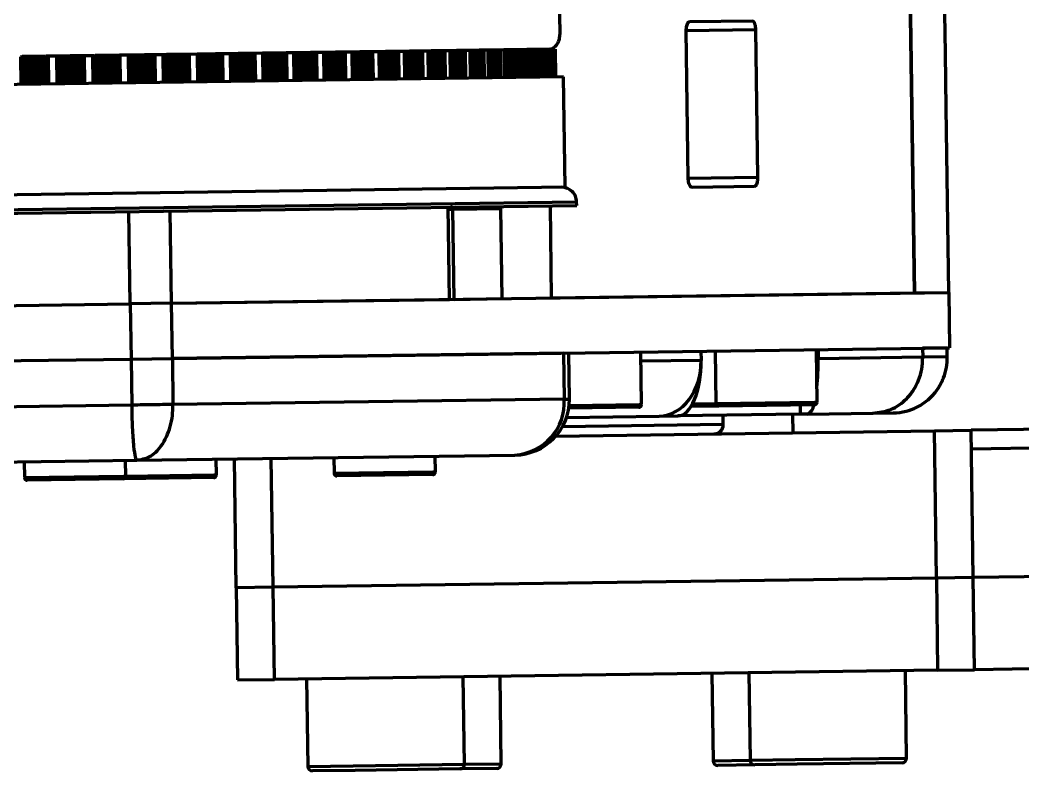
# Model space of a CAD drawing. Header units: millimetres. Extents: x -419 to 9215, y 1224 to 3301.
# Drawn here: x -118.3 to -63.8, y 2608.5 to 2649.3 of the extents above; entities that cross this region are included whole.
import ezdxf

# ---------------------------------------------------------------- set-up
doc = ezdxf.new("R2010")
doc.units = ezdxf.units.MM
doc.layers.add('Net 0.7', color=7, linetype='Continuous', lineweight=70)

msp = doc.modelspace()

# ---------------------------------------------------------------- linework, layer by layer
at = {"layer": 'Net 0.7', "color": 7, "linetype": 'Continuous', "lineweight": 70}
for p, q in [((-69.707, 2634.461), (-70.674, 2704.254)), ((-68.043, 2647.485), (-68.65, 2691.281)), ((-89.062, 2655.695), (-88.963, 2648.495)), ((-69.72, 2634.461), (-69.954, 2651.359)), ((-81.911, 2649.193), (-78.526, 2649.24)), ((-81.998, 2640.691), (-82.109, 2648.69)), ((-78.347, 2648.743), (-78.236, 2640.743)), ((-116.86, 2647.309), (-116.89, 2647.308)), ((-116.86, 2647.309), (-116.84, 2645.809)), ((-116.816, 2647.309), (-116.86, 2647.309)), ((-116.742, 2647.31), (-116.816, 2647.309)), ((-116.816, 2647.309), (-116.796, 2645.809)), ((-116.277, 2647.317), (-116.742, 2647.31)), ((-116.742, 2647.31), (-116.721, 2645.81)), ((-116.209, 2647.318), (-116.277, 2647.317)), ((-116.277, 2647.317), (-116.256, 2645.817)), ((-116.209, 2647.318), (-116.189, 2645.818)), ((-116.184, 2647.318), (-116.209, 2647.318)), ((-116.184, 2647.318), (-116.164, 2645.818)), ((-116.183, 2647.318), (-116.184, 2647.318)), ((-116.183, 2647.318), (-116.162, 2645.818)), ((-116.169, 2647.318), (-116.183, 2647.318)), ((-116.142, 2647.319), (-116.169, 2647.318)), ((-116.169, 2647.318), (-116.148, 2645.818)), ((-116.142, 2647.319), (-116.121, 2645.819)), ((-116.103, 2647.319), (-116.142, 2647.319)), ((-116.02, 2647.32), (-116.103, 2647.319)), ((-116.103, 2647.319), (-116.082, 2645.819)), ((-115.914, 2647.322), (-116.02, 2647.32)), ((-116.02, 2647.32), (-115.999, 2645.82)), ((-115.792, 2647.323), (-115.914, 2647.322)), ((-115.914, 2647.322), (-115.893, 2645.822)), ((-115.658, 2647.325), (-115.792, 2647.323)), ((-115.792, 2647.323), (-115.771, 2645.824)), ((-115.518, 2647.327), (-115.658, 2647.325)), ((-115.658, 2647.325), (-115.637, 2645.825)), ((-115.381, 2647.329), (-115.518, 2647.327)), ((-115.518, 2647.327), (-115.498, 2645.827)), ((-115.25, 2647.331), (-115.381, 2647.329)), ((-115.381, 2647.329), (-115.36, 2645.829)), ((-115.132, 2647.333), (-115.25, 2647.331)), ((-115.25, 2647.331), (-115.229, 2645.831)), ((-115.058, 2647.334), (-115.132, 2647.333)), ((-115.132, 2647.333), (-115.111, 2645.833)), ((-115.058, 2647.334), (-115.037, 2645.834)), ((-114.996, 2647.334), (-115.058, 2647.334)), ((-114.946, 2647.335), (-114.996, 2647.334)), ((-114.996, 2647.334), (-114.976, 2645.835)), ((-114.91, 2647.336), (-114.946, 2647.335)), ((-114.946, 2647.335), (-114.925, 2645.835)), ((-114.91, 2647.336), (-114.889, 2645.836)), ((-114.862, 2647.336), (-114.91, 2647.336)), ((-114.786, 2647.337), (-114.862, 2647.336)), ((-114.862, 2647.336), (-114.841, 2645.836)), ((-114.326, 2647.344), (-114.786, 2647.337)), ((-114.786, 2647.337), (-114.765, 2645.837)), ((-114.262, 2647.345), (-114.326, 2647.344)), ((-114.326, 2647.344), (-114.305, 2645.844)), ((-114.262, 2647.345), (-114.241, 2645.845)), ((-114.241, 2647.345), (-114.262, 2647.345)), ((-114.241, 2647.345), (-114.22, 2645.845)), ((-114.239, 2647.345), (-114.241, 2647.345)), ((-114.239, 2647.345), (-114.218, 2645.845)), ((-114.22, 2647.345), (-114.239, 2647.345)), ((-114.187, 2647.346), (-114.22, 2647.345)), ((-114.22, 2647.345), (-114.199, 2645.845)), ((-114.112, 2647.347), (-114.187, 2647.346)), ((-114.187, 2647.346), (-114.166, 2645.846)), ((-114.013, 2647.348), (-114.112, 2647.347)), ((-114.112, 2647.347), (-114.091, 2645.847)), ((-113.895, 2647.35), (-114.013, 2647.348)), ((-114.013, 2647.348), (-113.992, 2645.848)), ((-113.764, 2647.352), (-113.895, 2647.35)), ((-113.895, 2647.35), (-113.874, 2645.85)), ((-113.625, 2647.353), (-113.764, 2647.352)), ((-113.764, 2647.352), (-113.743, 2645.852)), ((-113.486, 2647.355), (-113.625, 2647.353)), ((-113.625, 2647.353), (-113.604, 2645.854)), ((-113.352, 2647.357), (-113.486, 2647.355)), ((-113.486, 2647.355), (-113.465, 2645.855)), ((-113.229, 2647.359), (-113.352, 2647.357)), ((-113.352, 2647.357), (-113.331, 2645.857)), ((-113.149, 2647.36), (-113.229, 2647.359)), ((-113.229, 2647.359), (-113.208, 2645.859)), ((-113.082, 2647.361), (-113.149, 2647.36)), ((-113.149, 2647.36), (-113.128, 2645.86)), ((-113.025, 2647.362), (-113.082, 2647.361)), ((-113.082, 2647.361), (-113.061, 2645.861)), ((-113.025, 2647.362), (-113.004, 2645.862)), ((-112.983, 2647.362), (-113.025, 2647.362)), ((-112.931, 2647.363), (-112.983, 2647.362)), ((-112.983, 2647.362), (-112.962, 2645.862)), ((-112.854, 2647.364), (-112.931, 2647.363)), ((-112.931, 2647.363), (-112.91, 2645.863)), ((-112.401, 2647.37), (-112.854, 2647.364)), ((-112.854, 2647.364), (-112.833, 2645.864)), ((-112.339, 2647.371), (-112.401, 2647.37)), ((-112.401, 2647.37), (-112.38, 2645.871)), ((-112.339, 2647.371), (-112.318, 2645.871)), ((-112.324, 2647.371), (-112.339, 2647.371)), ((-112.324, 2647.371), (-112.303, 2645.872)), ((-112.323, 2647.371), (-112.324, 2647.371)), ((-112.298, 2647.372), (-112.323, 2647.371)), ((-112.323, 2647.371), (-112.302, 2645.872)), ((-112.231, 2647.373), (-112.298, 2647.372)), ((-112.298, 2647.372), (-112.277, 2645.872)), ((-112.138, 2647.374), (-112.231, 2647.373)), ((-112.231, 2647.373), (-112.21, 2645.873)), ((-112.025, 2647.376), (-112.138, 2647.374)), ((-112.138, 2647.374), (-112.117, 2645.874)), ((-111.897, 2647.377), (-112.025, 2647.376)), ((-112.025, 2647.376), (-112.004, 2645.876)), ((-111.76, 2647.379), (-111.897, 2647.377)), ((-111.897, 2647.377), (-111.876, 2645.878)), ((-111.62, 2647.381), (-111.76, 2647.379)), ((-111.76, 2647.379), (-111.739, 2645.879)), ((-111.483, 2647.383), (-111.62, 2647.381)), ((-111.62, 2647.381), (-111.599, 2645.881)), ((-111.355, 2647.385), (-111.483, 2647.383)), ((-111.483, 2647.383), (-111.463, 2645.883)), ((-111.27, 2647.386), (-111.355, 2647.385)), ((-111.355, 2647.385), (-111.334, 2645.885)), ((-111.197, 2647.387), (-111.27, 2647.386)), ((-111.27, 2647.386), (-111.249, 2645.886)), ((-111.134, 2647.388), (-111.197, 2647.387)), ((-111.197, 2647.387), (-111.176, 2645.887)), ((-111.086, 2647.389), (-111.134, 2647.388)), ((-111.134, 2647.388), (-111.113, 2645.888)), ((-111.086, 2647.389), (-111.065, 2645.889)), ((-111.031, 2647.389), (-111.086, 2647.389)), ((-110.953, 2647.39), (-111.031, 2647.389)), ((-111.031, 2647.389), (-111.01, 2645.89)), ((-110.509, 2647.397), (-110.953, 2647.39)), ((-110.953, 2647.39), (-110.933, 2645.891)), ((-110.509, 2647.397), (-110.488, 2645.897)), ((-110.45, 2647.397), (-110.509, 2647.397)), ((-110.439, 2647.398), (-110.45, 2647.397)), ((-110.45, 2647.397), (-110.429, 2645.898)), ((-110.439, 2647.398), (-110.419, 2645.898)), ((-110.383, 2647.398), (-110.439, 2647.398)), ((-110.297, 2647.4), (-110.383, 2647.398)), ((-110.383, 2647.398), (-110.362, 2645.899)), ((-110.19, 2647.401), (-110.297, 2647.4)), ((-110.297, 2647.4), (-110.277, 2645.9)), ((-110.065, 2647.403), (-110.19, 2647.401)), ((-110.19, 2647.401), (-110.169, 2645.901)), ((-109.93, 2647.405), (-110.065, 2647.403)), ((-110.065, 2647.403), (-110.045, 2645.903)), ((-109.79, 2647.407), (-109.93, 2647.405)), ((-109.93, 2647.405), (-109.909, 2645.905)), ((-109.651, 2647.409), (-109.79, 2647.407)), ((-109.79, 2647.407), (-109.769, 2645.907)), ((-109.519, 2647.41), (-109.651, 2647.409)), ((-109.651, 2647.409), (-109.63, 2645.909)), ((-109.429, 2647.412), (-109.519, 2647.41)), ((-109.519, 2647.41), (-109.498, 2645.91)), ((-109.35, 2647.413), (-109.429, 2647.412)), ((-109.429, 2647.412), (-109.408, 2645.912)), ((-109.281, 2647.414), (-109.35, 2647.413)), ((-109.35, 2647.413), (-109.329, 2645.913)), ((-109.281, 2647.414), (-109.26, 2645.914)), ((-109.228, 2647.414), (-109.281, 2647.414)), ((-109.169, 2647.415), (-109.228, 2647.414)), ((-109.228, 2647.414), (-109.207, 2645.915)), ((-109.091, 2647.416), (-109.169, 2647.415)), ((-109.169, 2647.415), (-109.148, 2645.915)), ((-108.657, 2647.422), (-109.091, 2647.416)), ((-109.091, 2647.416), (-109.071, 2645.916)), ((-108.601, 2647.423), (-108.657, 2647.422)), ((-108.657, 2647.422), (-108.636, 2645.922)), ((-108.601, 2647.423), (-108.581, 2645.923)), ((-108.596, 2647.423), (-108.601, 2647.423)), ((-108.596, 2647.423), (-108.575, 2645.923)), ((-108.576, 2647.423), (-108.596, 2647.423)), ((-108.498, 2647.425), (-108.576, 2647.423)), ((-108.576, 2647.423), (-108.555, 2645.924)), ((-108.396, 2647.426), (-108.498, 2647.425)), ((-108.498, 2647.425), (-108.477, 2645.925)), ((-108.276, 2647.428), (-108.396, 2647.426)), ((-108.396, 2647.426), (-108.375, 2645.926)), ((-108.143, 2647.429), (-108.276, 2647.428)), ((-108.276, 2647.428), (-108.255, 2645.928)), ((-108.003, 2647.431), (-108.143, 2647.429)), ((-108.143, 2647.429), (-108.122, 2645.93)), ((-107.863, 2647.433), (-108.003, 2647.431)), ((-108.003, 2647.431), (-107.983, 2645.932)), ((-107.727, 2647.435), (-107.863, 2647.433)), ((-107.863, 2647.433), (-107.842, 2645.933)), ((-107.632, 2647.437), (-107.727, 2647.435)), ((-107.727, 2647.435), (-107.706, 2645.935)), ((-107.548, 2647.438), (-107.632, 2647.437)), ((-107.632, 2647.437), (-107.611, 2645.937)), ((-107.474, 2647.439), (-107.548, 2647.438)), ((-107.548, 2647.438), (-107.528, 2645.938)), ((-107.415, 2647.44), (-107.474, 2647.439)), ((-107.474, 2647.439), (-107.453, 2645.939)), ((-107.415, 2647.44), (-107.394, 2645.94)), ((-107.353, 2647.44), (-107.415, 2647.44)), ((-107.275, 2647.441), (-107.353, 2647.44)), ((-107.353, 2647.44), (-107.332, 2645.941)), ((-106.852, 2647.447), (-107.275, 2647.441)), ((-107.275, 2647.441), (-107.254, 2645.942)), ((-106.801, 2647.448), (-106.852, 2647.447)), ((-106.852, 2647.447), (-106.832, 2645.947)), ((-106.801, 2647.448), (-106.78, 2645.948)), ((-106.8, 2647.448), (-106.801, 2647.448)), ((-106.747, 2647.449), (-106.8, 2647.448)), ((-106.8, 2647.448), (-106.779, 2645.948)), ((-106.651, 2647.45), (-106.747, 2647.449)), ((-106.747, 2647.449), (-106.726, 2645.949)), ((-106.536, 2647.452), (-106.651, 2647.45)), ((-106.651, 2647.45), (-106.63, 2645.95)), ((-106.405, 2647.454), (-106.536, 2647.452)), ((-106.536, 2647.452), (-106.515, 2645.952)), ((-106.267, 2647.455), (-106.405, 2647.454)), ((-106.405, 2647.454), (-106.385, 2645.954)), ((-106.125, 2647.457), (-106.267, 2647.455)), ((-106.267, 2647.455), (-106.246, 2645.956)), ((-105.986, 2647.459), (-106.125, 2647.457)), ((-106.125, 2647.457), (-106.105, 2645.958)), ((-105.887, 2647.461), (-105.986, 2647.459)), ((-105.986, 2647.459), (-105.965, 2645.959)), ((-105.798, 2647.462), (-105.887, 2647.461)), ((-105.887, 2647.461), (-105.866, 2645.961)), ((-105.718, 2647.463), (-105.798, 2647.462)), ((-105.798, 2647.462), (-105.778, 2645.962)), ((-105.654, 2647.464), (-105.718, 2647.463)), ((-105.718, 2647.463), (-105.698, 2645.963)), ((-105.589, 2647.465), (-105.654, 2647.464)), ((-105.654, 2647.464), (-105.633, 2645.964)), ((-105.512, 2647.466), (-105.589, 2647.465)), ((-105.589, 2647.465), (-105.568, 2645.965)), ((-105.103, 2647.472), (-105.512, 2647.466)), ((-105.512, 2647.466), (-105.491, 2645.966)), ((-105.103, 2647.472), (-105.082, 2645.972)), ((-105.055, 2647.472), (-105.103, 2647.472)), ((-105.055, 2647.472), (-105.034, 2645.972)), ((-105.051, 2647.472), (-105.055, 2647.472)), ((-104.962, 2647.474), (-105.051, 2647.472)), ((-105.051, 2647.472), (-105.03, 2645.972)), ((-104.851, 2647.475), (-104.962, 2647.474)), ((-104.962, 2647.474), (-104.941, 2645.974)), ((-104.725, 2647.477), (-104.851, 2647.475)), ((-104.851, 2647.475), (-104.83, 2645.975)), ((-104.588, 2647.479), (-104.725, 2647.477)), ((-104.725, 2647.477), (-104.704, 2645.977)), ((-104.445, 2647.481), (-104.588, 2647.479)), ((-104.588, 2647.479), (-104.567, 2645.979)), ((-104.303, 2647.483), (-104.445, 2647.481)), ((-104.445, 2647.481), (-104.425, 2645.981)), ((-104.2, 2647.484), (-104.303, 2647.483)), ((-104.303, 2647.483), (-104.283, 2645.983)), ((-104.108, 2647.485), (-104.2, 2647.484)), ((-104.2, 2647.484), (-104.18, 2645.984)), ((-104.023, 2647.487), (-104.108, 2647.485)), ((-104.108, 2647.485), (-104.087, 2645.986)), ((-103.953, 2647.488), (-104.023, 2647.487)), ((-104.023, 2647.487), (-104.002, 2645.987)), ((-103.953, 2647.488), (-103.932, 2645.988)), ((-103.885, 2647.488), (-103.953, 2647.488)), ((-103.809, 2647.49), (-103.885, 2647.488)), ((-103.885, 2647.488), (-103.865, 2645.989)), ((-103.415, 2647.495), (-103.809, 2647.49)), ((-103.809, 2647.49), (-103.789, 2645.99)), ((-103.371, 2647.496), (-103.415, 2647.495)), ((-103.415, 2647.495), (-103.395, 2645.995)), ((-103.371, 2647.496), (-103.351, 2645.996)), ((-103.335, 2647.496), (-103.371, 2647.496)), ((-103.23, 2647.498), (-103.335, 2647.496)), ((-103.335, 2647.496), (-103.314, 2645.996)), ((-103.107, 2647.499), (-103.23, 2647.498)), ((-103.23, 2647.498), (-103.209, 2645.998)), ((-102.972, 2647.501), (-103.107, 2647.499)), ((-103.107, 2647.499), (-103.086, 2645.999)), ((-102.83, 2647.503), (-102.972, 2647.501)), ((-102.972, 2647.501), (-102.951, 2646.001)), ((-102.686, 2647.505), (-102.83, 2647.503)), ((-102.83, 2647.503), (-102.809, 2646.003)), ((-102.579, 2647.507), (-102.686, 2647.505)), ((-102.686, 2647.505), (-102.665, 2646.005)), ((-102.482, 2647.508), (-102.579, 2647.507)), ((-102.579, 2647.507), (-102.558, 2646.007)), ((-102.393, 2647.509), (-102.482, 2647.508)), ((-102.482, 2647.508), (-102.462, 2646.008)), ((-102.319, 2647.51), (-102.393, 2647.509)), ((-102.393, 2647.509), (-102.372, 2646.009)), ((-102.248, 2647.511), (-102.319, 2647.51)), ((-102.319, 2647.51), (-102.298, 2646.01)), ((-102.173, 2647.512), (-102.248, 2647.511)), ((-102.248, 2647.511), (-102.228, 2646.011)), ((-101.796, 2647.517), (-102.173, 2647.512)), ((-102.173, 2647.512), (-102.152, 2646.012)), ((-101.756, 2647.518), (-101.796, 2647.517)), ((-101.796, 2647.517), (-101.775, 2646.018)), ((-101.677, 2647.519), (-101.756, 2647.518)), ((-101.756, 2647.518), (-101.735, 2646.018)), ((-101.559, 2647.521), (-101.677, 2647.519)), ((-101.677, 2647.519), (-101.657, 2646.019)), ((-101.426, 2647.523), (-101.559, 2647.521)), ((-101.559, 2647.521), (-101.538, 2646.021)), ((-101.285, 2647.525), (-101.426, 2647.523)), ((-101.426, 2647.523), (-101.406, 2646.023)), ((-101.139, 2647.527), (-101.285, 2647.525)), ((-101.285, 2647.525), (-101.264, 2646.025)), ((-101.03, 2647.528), (-101.139, 2647.527)), ((-101.139, 2647.527), (-101.118, 2646.027)), ((-100.929, 2647.529), (-101.03, 2647.528)), ((-101.03, 2647.528), (-101.009, 2646.028)), ((-100.835, 2647.531), (-100.929, 2647.529)), ((-100.929, 2647.529), (-100.908, 2646.03)), ((-100.757, 2647.532), (-100.835, 2647.531)), ((-100.835, 2647.531), (-100.814, 2646.031)), ((-100.684, 2647.533), (-100.757, 2647.532)), ((-100.757, 2647.532), (-100.736, 2646.032)), ((-100.61, 2647.534), (-100.684, 2647.533)), ((-100.684, 2647.533), (-100.663, 2646.033)), ((-100.252, 2647.539), (-100.61, 2647.534)), ((-100.61, 2647.534), (-100.59, 2646.034)), ((-100.252, 2647.539), (-100.231, 2646.039)), ((-100.216, 2647.539), (-100.252, 2647.539)), ((-100.2, 2647.54), (-100.216, 2647.539)), ((-100.216, 2647.539), (-100.195, 2646.039)), ((-100.087, 2647.541), (-100.2, 2647.54)), ((-100.2, 2647.54), (-100.179, 2646.04)), ((-99.957, 2647.543), (-100.087, 2647.541)), ((-100.087, 2647.541), (-100.066, 2646.041)), ((-99.817, 2647.545), (-99.957, 2647.543)), ((-99.957, 2647.543), (-99.936, 2646.043)), ((-99.67, 2647.547), (-99.817, 2647.545)), ((-99.817, 2647.545), (-99.796, 2646.045)), ((-99.558, 2647.548), (-99.67, 2647.547)), ((-99.67, 2647.547), (-99.649, 2646.047)), ((-99.454, 2647.55), (-99.558, 2647.548)), ((-99.558, 2647.548), (-99.537, 2646.049)), ((-99.356, 2647.551), (-99.454, 2647.55)), ((-99.454, 2647.55), (-99.433, 2646.05)), ((-99.273, 2647.552), (-99.356, 2647.551)), ((-99.356, 2647.551), (-99.335, 2646.051)), ((-99.199, 2647.553), (-99.273, 2647.552)), ((-99.273, 2647.552), (-99.253, 2646.053)), ((-99.127, 2647.554), (-99.199, 2647.553)), ((-99.199, 2647.553), (-99.178, 2646.054)), ((-98.788, 2647.559), (-99.127, 2647.554)), ((-99.127, 2647.554), (-99.106, 2646.055)), ((-98.757, 2647.56), (-98.788, 2647.559)), ((-98.788, 2647.559), (-98.767, 2646.059)), ((-98.757, 2647.56), (-98.736, 2646.06)), ((-98.696, 2647.56), (-98.757, 2647.56)), ((-98.57, 2647.562), (-98.696, 2647.56)), ((-98.696, 2647.56), (-98.675, 2646.061)), ((-98.431, 2647.564), (-98.57, 2647.562)), ((-98.57, 2647.562), (-98.549, 2646.062)), ((-98.284, 2647.566), (-98.431, 2647.564)), ((-98.431, 2647.564), (-98.411, 2646.064)), ((-98.17, 2647.568), (-98.284, 2647.566)), ((-98.284, 2647.566), (-98.264, 2646.066)), ((-98.063, 2647.569), (-98.17, 2647.568)), ((-98.17, 2647.568), (-98.149, 2646.068)), ((-97.962, 2647.571), (-98.063, 2647.569)), ((-98.063, 2647.569), (-98.042, 2646.069)), ((-97.875, 2647.572), (-97.962, 2647.571)), ((-97.962, 2647.571), (-97.941, 2646.071)), ((-97.799, 2647.573), (-97.875, 2647.572)), ((-97.875, 2647.572), (-97.854, 2646.072)), ((-97.729, 2647.574), (-97.799, 2647.573)), ((-97.799, 2647.573), (-97.779, 2646.073)), ((-97.411, 2647.578), (-97.729, 2647.574)), ((-97.729, 2647.574), (-97.708, 2646.074)), ((-97.384, 2647.579), (-97.411, 2647.578)), ((-97.411, 2647.578), (-97.39, 2646.078)), ((-97.27, 2647.58), (-97.384, 2647.579)), ((-97.384, 2647.579), (-97.363, 2646.079)), ((-97.134, 2647.582), (-97.27, 2647.58)), ((-97.27, 2647.58), (-97.25, 2646.08)), ((-96.987, 2647.584), (-97.134, 2647.582)), ((-97.134, 2647.582), (-97.113, 2646.082)), ((-96.871, 2647.586), (-96.987, 2647.584)), ((-96.987, 2647.584), (-96.966, 2646.084)), ((-96.762, 2647.587), (-96.871, 2647.586)), ((-96.871, 2647.586), (-96.85, 2646.086)), ((-96.657, 2647.589), (-96.762, 2647.587)), ((-96.762, 2647.587), (-96.741, 2646.087)), ((-96.567, 2647.59), (-96.657, 2647.589)), ((-96.657, 2647.589), (-96.636, 2646.089)), ((-96.49, 2647.591), (-96.567, 2647.59)), ((-96.567, 2647.59), (-96.546, 2646.09)), ((-96.422, 2647.592), (-96.49, 2647.591)), ((-96.49, 2647.591), (-96.469, 2646.091)), ((-96.126, 2647.596), (-96.422, 2647.592)), ((-96.422, 2647.592), (-96.401, 2646.092)), ((-96.126, 2647.596), (-96.105, 2646.096)), ((-96.104, 2647.596), (-96.126, 2647.596)), ((-96.063, 2647.597), (-96.104, 2647.596)), ((-96.104, 2647.596), (-96.083, 2646.096)), ((-95.93, 2647.599), (-96.063, 2647.597)), ((-96.063, 2647.597), (-96.042, 2646.097)), ((-95.784, 2647.601), (-95.93, 2647.599)), ((-95.93, 2647.599), (-95.909, 2646.099)), ((-95.666, 2647.602), (-95.784, 2647.601)), ((-95.784, 2647.601), (-95.763, 2646.101)), ((-95.555, 2647.604), (-95.666, 2647.602)), ((-95.666, 2647.602), (-95.645, 2646.103)), ((-95.448, 2647.605), (-95.555, 2647.604)), ((-95.555, 2647.604), (-95.534, 2646.104)), ((-95.354, 2647.607), (-95.448, 2647.605)), ((-95.448, 2647.605), (-95.427, 2646.106)), ((-95.276, 2647.608), (-95.354, 2647.607)), ((-95.354, 2647.607), (-95.333, 2646.107)), ((-95.211, 2647.609), (-95.276, 2647.608)), ((-95.276, 2647.608), (-95.255, 2646.108)), ((-94.938, 2647.612), (-95.211, 2647.609)), ((-95.211, 2647.609), (-95.19, 2646.109)), ((-94.921, 2647.613), (-94.938, 2647.612)), ((-94.938, 2647.612), (-94.917, 2646.113)), ((-94.823, 2647.614), (-94.921, 2647.613)), ((-94.921, 2647.613), (-94.9, 2646.113)), ((-94.679, 2647.616), (-94.823, 2647.614)), ((-94.823, 2647.614), (-94.803, 2646.114)), ((-94.56, 2647.618), (-94.679, 2647.616)), ((-94.679, 2647.616), (-94.658, 2646.116)), ((-94.447, 2647.619), (-94.56, 2647.618)), ((-94.56, 2647.618), (-94.539, 2646.118)), ((-94.338, 2647.621), (-94.447, 2647.619)), ((-94.447, 2647.619), (-94.427, 2646.119)), ((-94.242, 2647.622), (-94.338, 2647.621)), ((-94.338, 2647.621), (-94.317, 2646.121)), ((-94.163, 2647.623), (-94.242, 2647.622)), ((-94.242, 2647.622), (-94.221, 2646.122)), ((-94.1, 2647.624), (-94.163, 2647.623)), ((-94.163, 2647.623), (-94.142, 2646.123)), ((-93.852, 2647.628), (-94.1, 2647.624)), ((-94.1, 2647.624), (-94.079, 2646.124)), ((-93.852, 2647.628), (-93.832, 2646.128)), ((-93.84, 2647.628), (-93.852, 2647.628)), ((-93.84, 2647.628), (-93.819, 2646.128)), ((-93.819, 2647.628), (-93.84, 2647.628)), ((-93.676, 2647.63), (-93.819, 2647.628)), ((-93.819, 2647.628), (-93.799, 2646.128)), ((-93.558, 2647.632), (-93.676, 2647.63)), ((-93.676, 2647.63), (-93.656, 2646.13)), ((-93.444, 2647.633), (-93.558, 2647.632)), ((-93.558, 2647.632), (-93.537, 2646.132)), ((-93.332, 2647.635), (-93.444, 2647.633)), ((-93.444, 2647.633), (-93.423, 2646.133)), ((-93.234, 2647.636), (-93.332, 2647.635)), ((-93.332, 2647.635), (-93.311, 2646.135)), ((-93.155, 2647.637), (-93.234, 2647.636)), ((-93.234, 2647.636), (-93.213, 2646.136)), ((-93.095, 2647.638), (-93.155, 2647.637)), ((-93.155, 2647.637), (-93.134, 2646.137)), ((-92.873, 2647.641), (-93.095, 2647.638)), ((-93.095, 2647.638), (-93.074, 2646.138)), ((-92.873, 2647.641), (-92.852, 2646.141)), ((-92.864, 2647.641), (-92.873, 2647.641)), ((-92.781, 2647.642), (-92.864, 2647.641)), ((-92.864, 2647.641), (-92.844, 2646.141)), ((-92.662, 2647.644), (-92.781, 2647.642)), ((-92.781, 2647.642), (-92.76, 2646.143)), ((-92.548, 2647.646), (-92.662, 2647.644)), ((-92.662, 2647.644), (-92.641, 2646.144)), ((-92.435, 2647.647), (-92.548, 2647.646)), ((-92.548, 2647.646), (-92.527, 2646.146)), ((-92.334, 2647.649), (-92.435, 2647.647)), ((-92.435, 2647.647), (-92.414, 2646.147)), ((-92.255, 2647.65), (-92.334, 2647.649)), ((-92.334, 2647.649), (-92.313, 2646.149)), ((-92.255, 2647.65), (-92.234, 2646.15)), ((-92.199, 2647.65), (-92.255, 2647.65)), ((-92.003, 2647.653), (-92.199, 2647.65)), ((-92.199, 2647.65), (-92.178, 2646.151)), ((-92.003, 2647.653), (-91.982, 2646.153)), ((-92, 2647.653), (-92.003, 2647.653)), ((-92, 2647.653), (-91.979, 2646.153)), ((-91.996, 2647.653), (-92, 2647.653)), ((-91.878, 2647.655), (-91.996, 2647.653)), ((-91.996, 2647.653), (-91.975, 2646.153)), ((-91.763, 2647.657), (-91.878, 2647.655)), ((-91.878, 2647.655), (-91.857, 2646.155)), ((-91.649, 2647.658), (-91.763, 2647.657)), ((-91.763, 2647.657), (-91.742, 2646.157)), ((-91.547, 2647.66), (-91.649, 2647.658)), ((-91.649, 2647.658), (-91.628, 2646.158)), ((-91.468, 2647.661), (-91.547, 2647.66)), ((-91.547, 2647.66), (-91.526, 2646.16)), ((-91.468, 2647.661), (-91.447, 2646.161)), ((-91.415, 2647.661), (-91.468, 2647.661)), ((-91.246, 2647.664), (-91.415, 2647.661)), ((-91.415, 2647.661), (-91.394, 2646.161)), ((-91.246, 2647.664), (-91.225, 2646.164)), ((-91.207, 2647.664), (-91.246, 2647.664)), ((-91.093, 2647.666), (-91.207, 2647.664)), ((-91.207, 2647.664), (-91.187, 2646.164)), ((-90.978, 2647.667), (-91.093, 2647.666)), ((-91.093, 2647.666), (-91.072, 2646.166)), ((-90.875, 2647.669), (-90.978, 2647.667)), ((-90.978, 2647.667), (-90.958, 2646.168)), ((-90.797, 2647.67), (-90.875, 2647.669)), ((-90.875, 2647.669), (-90.854, 2646.169)), ((-90.747, 2647.671), (-90.797, 2647.67)), ((-90.797, 2647.67), (-90.776, 2646.17)), ((-90.606, 2647.673), (-90.747, 2647.671)), ((-90.747, 2647.671), (-90.726, 2646.171)), ((-90.606, 2647.673), (-90.585, 2646.173)), ((-90.54, 2647.673), (-90.606, 2647.673)), ((-90.425, 2647.675), (-90.54, 2647.673)), ((-90.54, 2647.673), (-90.519, 2646.174)), ((-90.321, 2647.677), (-90.425, 2647.675)), ((-90.425, 2647.675), (-90.404, 2646.175)), ((-90.244, 2647.678), (-90.321, 2647.677)), ((-90.321, 2647.677), (-90.3, 2646.177)), ((-90.244, 2647.678), (-90.223, 2646.178)), ((-90.198, 2647.678), (-90.244, 2647.678)), ((-90.085, 2647.68), (-90.198, 2647.678)), ((-90.198, 2647.678), (-90.177, 2646.178)), ((-89.991, 2647.681), (-90.085, 2647.68)), ((-90.085, 2647.68), (-90.064, 2646.18)), ((-89.887, 2647.683), (-89.991, 2647.681)), ((-89.991, 2647.681), (-89.97, 2646.181)), ((-89.811, 2647.684), (-89.887, 2647.683)), ((-89.887, 2647.683), (-89.866, 2646.183)), ((-89.811, 2647.684), (-89.79, 2646.184)), ((-89.769, 2647.684), (-89.811, 2647.684)), ((-89.685, 2647.685), (-89.769, 2647.684)), ((-89.769, 2647.684), (-89.748, 2646.184)), ((-89.685, 2647.685), (-89.664, 2646.185)), ((-89.679, 2647.685), (-89.685, 2647.685)), ((-89.574, 2647.687), (-89.679, 2647.685)), ((-89.679, 2647.685), (-89.658, 2646.186)), ((-89.5, 2647.688), (-89.574, 2647.687)), ((-89.574, 2647.687), (-89.553, 2646.187)), ((-89.5, 2647.688), (-89.479, 2646.188)), ((-89.462, 2647.688), (-89.5, 2647.688)), ((-89.408, 2647.689), (-89.462, 2647.688)), ((-89.462, 2647.688), (-89.441, 2646.189)), ((-89.408, 2647.689), (-89.387, 2646.189)), ((-89.385, 2647.689), (-89.408, 2647.689)), ((-89.312, 2647.69), (-89.385, 2647.689)), ((-89.385, 2647.689), (-89.364, 2646.19)), ((-89.279, 2647.691), (-89.312, 2647.69)), ((-89.312, 2647.69), (-89.291, 2646.191)), ((-89.279, 2647.691), (-89.258, 2646.191)), ((-89.254, 2647.691), (-89.279, 2647.691)), ((-89.254, 2647.691), (-89.233, 2646.191)), ((-89.249, 2647.691), (-89.254, 2647.691)), ((-89.22, 2647.692), (-89.249, 2647.691)), ((-89.249, 2647.691), (-89.228, 2646.192)), ((-89.22, 2647.692), (-89.199, 2646.192)), ((-68.045, 2647.485), (-68.043, 2647.485)), ((-68.004, 2644.486), (-68.045, 2647.485)), ((-118.175, 2647.29), (-118.245, 2647.289)), ((-118.245, 2647.289), (-118.224, 2645.79)), ((-118.146, 2647.291), (-118.175, 2647.29)), ((-118.175, 2647.29), (-118.155, 2645.79)), ((-118.146, 2647.291), (-118.125, 2645.791)), ((-118.14, 2647.291), (-118.146, 2647.291)), ((-117.648, 2647.298), (-118.14, 2647.291)), ((-118.138, 2647.291), (-118.117, 2645.791)), ((-118.116, 2647.291), (-118.095, 2645.791)), ((-118.083, 2647.292), (-118.062, 2645.792)), ((-118.036, 2647.292), (-118.015, 2645.792)), ((-117.946, 2647.294), (-117.925, 2645.794)), ((-117.834, 2647.295), (-117.814, 2645.795)), ((-117.708, 2647.297), (-117.687, 2645.797)), ((-117.572, 2647.299), (-117.648, 2647.298)), ((-117.432, 2647.301), (-117.572, 2647.299)), ((-117.572, 2647.299), (-117.551, 2645.799)), ((-117.296, 2647.303), (-117.432, 2647.301)), ((-117.432, 2647.301), (-117.412, 2645.801)), ((-117.169, 2647.304), (-117.296, 2647.303)), ((-117.296, 2647.303), (-117.276, 2645.803)), ((-117.057, 2647.306), (-117.169, 2647.304)), ((-117.169, 2647.304), (-117.149, 2645.804)), ((-116.989, 2647.307), (-117.057, 2647.306)), ((-117.057, 2647.306), (-117.036, 2645.806)), ((-116.934, 2647.308), (-116.989, 2647.307)), ((-116.989, 2647.307), (-116.968, 2645.807)), ((-116.934, 2647.308), (-116.913, 2645.808)), ((-116.89, 2647.308), (-116.934, 2647.308)), ((-116.89, 2647.308), (-116.869, 2645.808)), ((-88.76, 2646.198), (-152.682, 2645.312)), ((-88.677, 2640.199), (-88.76, 2646.198)), ((-68.002, 2644.486), (-68.004, 2644.486)), ((-67.863, 2634.487), (-68.002, 2644.486)), ((-78.401, 2640.241), (-81.786, 2640.194)), ((-88.677, 2640.199), (-152.599, 2639.312)), ((-153.196, 2638.304), (-88.052, 2639.207)), ((-89.498, 2639.187), (-89.428, 2634.188)), ((-88.052, 2639.207), (-88.055, 2639.407)), ((-112.279, 2633.871), (-112.349, 2638.87)), ((-110.038, 2633.902), (-110.107, 2638.901)), ((-94.954, 2634.111), (-95.023, 2639.11)), ((-95.019, 2639.011), (-94.771, 2639.014)), ((-94.771, 2639.014), (-92.162, 2639.05)), ((-94.703, 2634.114), (-94.771, 2639.014)), ((-92.094, 2634.151), (-92.162, 2639.05)), ((-110.038, 2633.902), (-67.863, 2634.487)), ((-89.428, 2634.188), (-69.72, 2634.461)), ((-69.707, 2634.461), (-67.863, 2634.487)), ((-67.863, 2634.487), (-67.821, 2631.487)), ((-138.051, 2633.514), (-112.279, 2633.871)), ((-110.038, 2633.902), (-112.279, 2633.871)), ((-112.279, 2633.871), (-112.238, 2630.871)), ((-110.038, 2633.902), (-94.954, 2634.111)), ((-109.996, 2630.902), (-110.038, 2633.902)), ((-94.703, 2634.114), (-92.094, 2634.151)), ((-109.996, 2630.902), (-67.821, 2631.487)), ((-88.761, 2631.197), (-109.996, 2630.902)), ((-88.761, 2631.197), (-88.726, 2628.697)), ((-88.449, 2628.701), (-88.483, 2631.2)), ((-84.534, 2628.405), (-84.573, 2631.255)), ((-81.308, 2631.3), (-81.301, 2630.8)), ((-80.544, 2631.31), (-80.505, 2628.461)), ((-75.005, 2628.537), (-75.045, 2631.387)), ((-74.953, 2631.388), (-74.946, 2630.888)), ((-67.947, 2631.485), (-69.278, 2631.467)), ((-69.278, 2631.467), (-69.272, 2630.967)), ((-67.94, 2630.985), (-69.272, 2630.967)), ((-67.94, 2630.985), (-67.947, 2631.485)), ((-138.009, 2630.514), (-112.238, 2630.871)), ((-112.238, 2630.871), (-109.996, 2630.902)), ((-112.238, 2630.871), (-112.203, 2628.371)), ((-109.996, 2630.902), (-109.961, 2628.402)), ((-69.272, 2630.967), (-74.946, 2630.888)), ((-112.203, 2628.371), (-137.975, 2628.014)), ((-88.726, 2628.697), (-109.961, 2628.402)), ((-80.353, 2628.313), (-81.85, 2628.292)), ((-75.153, 2628.385), (-80.353, 2628.313)), ((-88.606, 2627.698), (-83.582, 2627.768)), ((-84.682, 2628.253), (-88.484, 2628.2)), ((-83.582, 2627.768), (-82.565, 2627.782)), ((-75.903, 2627.874), (-82.565, 2627.782)), ((-80.098, 2627.316), (-80.105, 2627.816)), ((-76.343, 2627.868), (-76.329, 2626.868)), ((-75.533, 2627.88), (-75.903, 2627.874)), ((-75.533, 2627.88), (-71.977, 2627.929)), ((-71.977, 2627.929), (-70.869, 2627.944)), ((-33.646, 2627.46), (-66.642, 2627.003)), ((-89.185, 2626.69), (-68.642, 2626.975)), ((-68.642, 2626.975), (-66.642, 2627.003)), ((-68.531, 2618.976), (-68.642, 2626.975)), ((-66.532, 2619.004), (-66.642, 2627.003)), ((-66.629, 2626.003), (-33.632, 2626.46)), ((-111.936, 2625.375), (-91.407, 2625.659)), ((-95.719, 2624.749), (-95.731, 2625.599)), ((-136.314, 2625.037), (-111.936, 2625.375)), ((-118.034, 2625.29), (-118.022, 2624.44)), ((-112.522, 2624.517), (-112.534, 2625.366)), ((-107.604, 2624.585), (-107.616, 2625.435)), ((-106.528, 2618.449), (-106.625, 2625.448)), ((-101.23, 2625.523), (-101.218, 2624.673)), ((-95.867, 2624.597), (-101.066, 2624.525)), ((-112.67, 2624.364), (-117.87, 2624.292)), ((-107.752, 2624.433), (-112.67, 2624.364)), ((-33.535, 2619.461), (-66.532, 2619.004)), ((-104.528, 2618.477), (-106.528, 2618.449)), ((-68.531, 2618.976), (-104.528, 2618.477)), ((-104.459, 2613.477), (-104.528, 2618.477)), ((-66.532, 2619.004), (-68.531, 2618.976)), ((-68.531, 2618.976), (-68.462, 2613.976)), ((-66.462, 2614.004), (-66.532, 2619.004)), ((-106.528, 2618.449), (-106.458, 2613.45)), ((-56.463, 2614.143), (-66.462, 2614.004)), ((-68.462, 2613.976), (-104.459, 2613.477)), ((-94.144, 2608.87), (-94.21, 2613.619)), ((-92.144, 2608.898), (-92.21, 2613.647)), ((-80.711, 2613.806), (-80.645, 2609.057)), ((-78.711, 2613.834), (-78.645, 2609.085)), ((-70.146, 2609.202), (-70.212, 2613.952)), ((-68.462, 2613.976), (-66.462, 2614.004)), ((-106.458, 2613.45), (-104.459, 2613.477)), ((-102.709, 2613.501), (-102.643, 2608.752)), ((-78.392, 2608.838), (-80.392, 2608.81)), ((-76.078, 2608.87), (-78.392, 2608.838)), ((-70.393, 2608.949), (-76.078, 2608.87)), ((-100.076, 2608.538), (-102.389, 2608.505)), ((-94.39, 2608.616), (-100.076, 2608.538)), ((-92.39, 2608.644), (-94.39, 2608.616))]:
    msp.add_line(p, q, dxfattribs=at)
at = {"layer": 'Net 0.7', "color": 8, "linetype": 'Continuous', "lineweight": 70}
for p, q in [((-78.347, 2648.743), (-82.109, 2648.69)), ((-81.998, 2640.691), (-78.236, 2640.743)), ((-153.199, 2638.504), (-88.055, 2639.407)), ((-81.301, 2630.8), (-84.566, 2630.755)), ((-88.726, 2628.697), (-88.449, 2628.701)), ((-88.464, 2628.35), (-84.667, 2628.403)), ((-84.667, 2628.403), (-84.534, 2628.405)), ((-81.762, 2628.443), (-80.505, 2628.461)), ((-80.505, 2628.461), (-75.139, 2628.535)), ((-75.903, 2627.874), (-75.91, 2628.374)), ((-75.139, 2628.535), (-75.005, 2628.537)), ((-80.098, 2627.316), (-88.83, 2627.195)), ((-104.528, 2618.477), (-104.625, 2625.476)), ((-118.022, 2624.44), (-112.655, 2624.515)), ((-112.655, 2624.515), (-112.522, 2624.517)), ((-112.522, 2624.517), (-107.738, 2624.583)), ((-107.738, 2624.583), (-107.604, 2624.585)), ((-101.218, 2624.673), (-95.852, 2624.748)), ((-95.852, 2624.748), (-95.719, 2624.749)), ((-102.643, 2608.752), (-100.185, 2608.786)), ((-100.185, 2608.786), (-94.144, 2608.87)), ((-94.144, 2608.87), (-92.144, 2608.898)), ((-80.645, 2609.057), (-78.645, 2609.085)), ((-78.645, 2609.085), (-76.187, 2609.119)), ((-76.187, 2609.119), (-70.146, 2609.202))]:
    msp.add_line(p, q, dxfattribs=at)
at = {"layer": 'Net 0.7', "color": 7, "linetype": 'Continuous', "lineweight": 70}
for centre, radius, start, end in [((-88.855, 2639.396), 0.8, 0.7943, 90.7943), ((-87.44, 2630.667), 12.496, 353.8334, 1.0149), ((-91.448, 2628.659), 3, 270.7943, 0.7943), ((-91.592, 2628.525), 2.871, 273.7096, 3.4394), ((-84.684, 2628.403), 0.15, 270.7943, 0.7943), ((-80.355, 2628.463), 0.15, 180.7943, 270.7943), ((-75.796, 2628.424), 0.604, 295.7399, 356.2426), ((-75.155, 2628.535), 0.15, 270.7943, 0.7943), ((-80.598, 2627.309), 0.5, 270.7943, 0.7943), ((-112.672, 2624.514), 0.15, 270.7943, 0.7943), ((-107.754, 2624.583), 0.15, 270.7943, 0.7943), ((-101.068, 2624.675), 0.15, 180.7943, 270.7943), ((-95.869, 2624.747), 0.15, 270.7943, 0.7943), ((-117.872, 2624.442), 0.15, 180.7943, 270.7943), ((-102.393, 2608.755), 0.25, 180.7943, 270.7943), ((-94.394, 2608.866), 0.25, 270.7943, 0.7943), ((-92.394, 2608.894), 0.25, 270.7943, 0.7943), ((-80.395, 2609.06), 0.25, 180.7943, 270.7943), ((-78.395, 2609.088), 0.25, 180.7943, 270.7943), ((-70.396, 2609.199), 0.25, 270.7943, 0.7943)]:
    msp.add_arc(centre, radius, start, end, dxfattribs=at)
for centre, ratio in [((-83.623, 2630.768), 0.774108), ((-82.606, 2630.782), 0.435067)]:
    msp.add_ellipse(centre, major_axis=(-0.042, 3), ratio=ratio, start_param=3.141593, end_param=4.712389, dxfattribs=at)
for points, knots in [([(-82.109, 2648.69), (-82.107, 2648.74), (-82.105, 2648.84), (-82.08, 2648.975), (-82.04, 2649.086), (-81.982, 2649.174), (-81.936, 2649.186), (-81.911, 2649.193)], [0, 0, 0, 0, 0.174101, 0.34779, 0.531853, 0.743301, 1, 1, 1, 1]), ([(-78.526, 2649.24), (-78.5, 2649.231), (-78.452, 2649.214), (-78.394, 2649.087), (-78.356, 2648.924), (-78.35, 2648.801), (-78.347, 2648.743)], [0, 0, 0, 0, 0.303592, 0.562451, 0.792699, 1, 1, 1, 1]), ([(-89.591, 2647.687), (-89.509, 2647.699), (-89.354, 2647.722), (-89.161, 2647.881), (-89.035, 2648.086), (-88.971, 2648.297), (-88.965, 2648.434), (-88.963, 2648.495)], [0, 0, 0, 0, 0.2770025, 0.5260971, 0.7177036, 0.875255, 1, 1, 1, 1]), ([(-81.786, 2640.194), (-81.816, 2640.203), (-81.872, 2640.219), (-81.939, 2640.339), (-81.981, 2640.488), (-81.996, 2640.609), (-81.997, 2640.678), (-81.998, 2640.691)], [0, 0, 0, 0, 0.29778, 0.566724, 0.759334, 0.952781, 1, 1, 1, 1]), ([(-78.236, 2640.743), (-78.237, 2640.692), (-78.239, 2640.591), (-78.261, 2640.453), (-78.295, 2640.341), (-78.343, 2640.259), (-78.381, 2640.247), (-78.401, 2640.241)], [0, 0, 0, 0, 0.180652, 0.360951, 0.550413, 0.763229, 1, 1, 1, 1]), ([(-94.641, 2639.016), (-94.701, 2639.025), (-94.783, 2639.036), (-94.858, 2639.155), (-94.877, 2639.185)], [0, 0, 0, 0, 0.744587, 1, 1, 1, 1]), ([(-70.869, 2627.944), (-70.636, 2627.963), (-70.197, 2628), (-69.475, 2628.277), (-68.866, 2628.715), (-68.403, 2629.295), (-68.13, 2629.835), (-67.964, 2630.405), (-67.948, 2630.793), (-67.94, 2630.985)], [0, 0, 0, 0, 0.152932, 0.287413, 0.500322, 0.630885, 0.757477, 0.880403, 1, 1, 1, 1]), ([(-71.977, 2627.929), (-71.649, 2627.97), (-70.993, 2628.052), (-70.246, 2628.573), (-69.765, 2629.168), (-69.484, 2629.71), (-69.3, 2630.316), (-69.281, 2630.751), (-69.272, 2630.967)], [0, 0, 0, 0, 0.25112, 0.501569, 0.631114, 0.75255, 0.877695, 1, 1, 1, 1]), ([(-112.203, 2628.371), (-112.199, 2628.169), (-112.192, 2627.757), (-112.169, 2627.157), (-112.137, 2626.6), (-112.088, 2626.004), (-112.019, 2625.486), (-111.963, 2625.411), (-111.936, 2625.375)], [0, 0, 0, 0, 0.127368, 0.258891, 0.39486, 0.530563, 0.769796, 1, 1, 1, 1]), ([(-111.936, 2625.375), (-111.696, 2625.415), (-111.207, 2625.497), (-110.657, 2626.027), (-110.301, 2626.634), (-110.098, 2627.198), (-109.976, 2627.795), (-109.966, 2628.202), (-109.961, 2628.402)], [0, 0, 0, 0, 0.2302, 0.469454, 0.609182, 0.744009, 0.874187, 1, 1, 1, 1])]:
    msp.add_open_spline(points, degree=3, knots=knots, dxfattribs=at)
msp.add_open_spline([(-109.961, 2628.402), (-110.1, 2628.4), (-110.376, 2628.397), (-110.952, 2628.389), (-111.584, 2628.38), (-111.997, 2628.374), (-112.203, 2628.371)], degree=3, dxfattribs=at)

doc.saveas('drawing.dxf')
